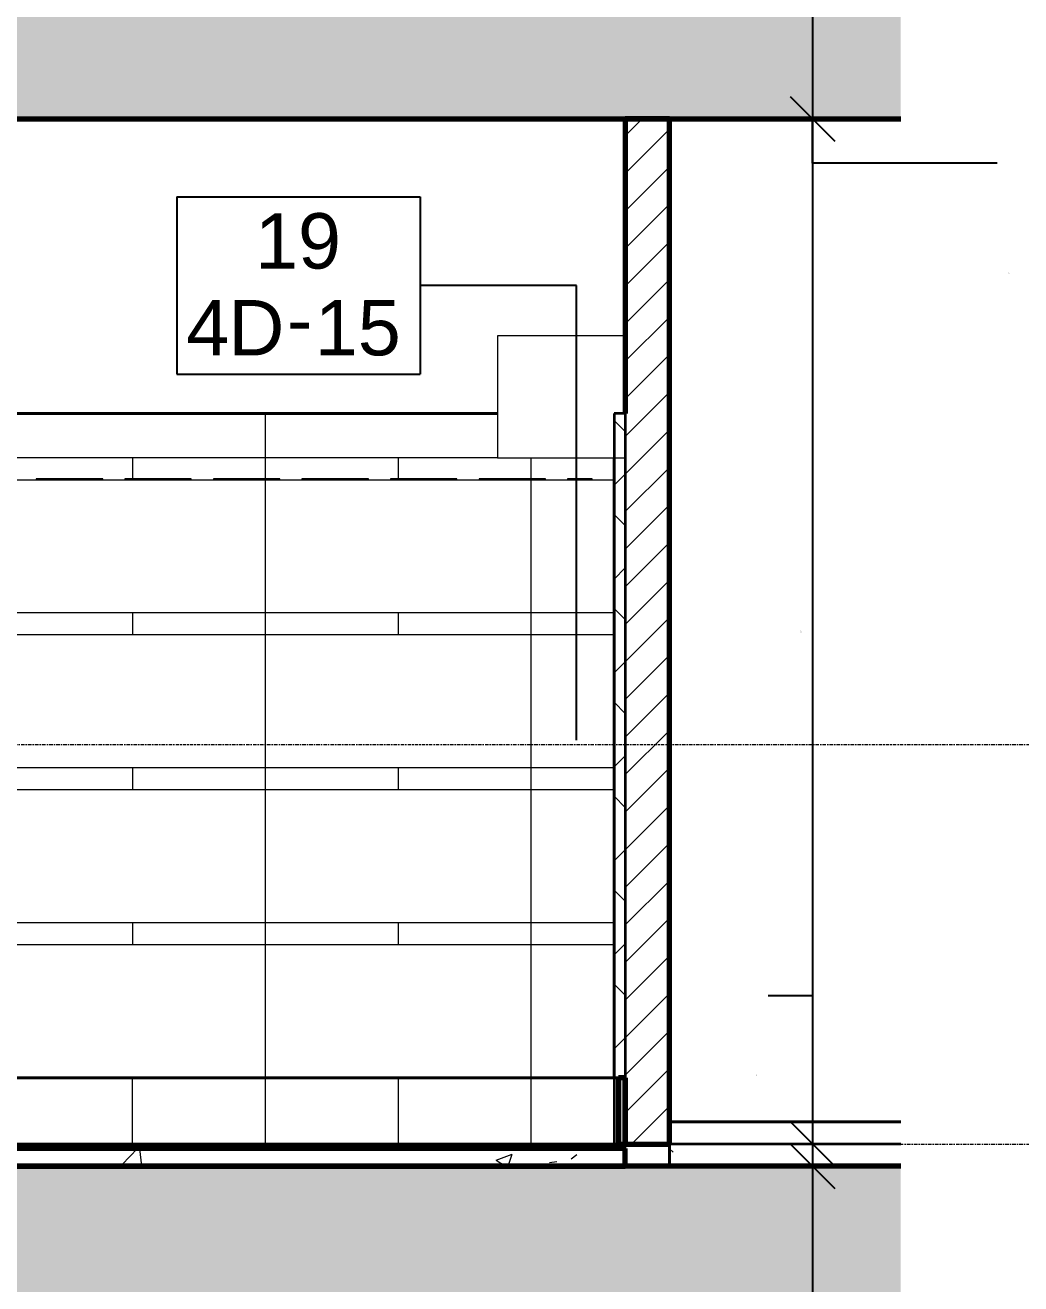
# Model space of a CAD drawing. Header units: millimetres. Extents: x -153298 to 620751, y -313239 to 250031.
# Drawn here: x 136383 to 140879, y -304908 to -299223 of the extents above; entities that cross this region are included whole.
import ezdxf

# ---------------------------------------------------------------- set-up
doc = ezdxf.new("R2010")
doc.units = ezdxf.units.MM
doc.linetypes.add('Centre', pattern=[31.75, 6.35, -4.7625, 15.875, -4.7625])
for name, color, linetype, lineweight in [('A-ANNO-DIMS', 7, 'Continuous', 9), ('A-DETL', 7, 'Continuous', 70), ('A-DETL-GENF', 7, 'Continuous', 35), ('A-DOOR', 7, 'Continuous', 9), ('A-DOOR-E', 7, 'Continuous', 25), ('A-DOOR-IDEN', 7, 'Continuous', 25), ('A-FLOR-FNSH', 7, 'Continuous', 70), ('A-FLOR-LEVL', 7, 'Continuous', 35), ('A-FLOR-PATT', 7, 'Continuous', 70), ('A-GLAZ-CURT', 7, 'Continuous', 9), ('A-WALL', 7, 'Continuous', 35), ('A-WALL-FNSH', 7, 'Continuous', 35), ('A-WALL-PATT', 7, 'Continuous', 35), ('I-WALL-E', 7, 'Continuous', 35), ('WALL-E', 7, 'Continuous', 35)]:
    doc.layers.add(name, color=color, linetype=linetype, lineweight=lineweight)
doc.styles.add('Arial_1', font='arial.ttf', dxfattribs={"height": 250})
doc.styles.add('Arial_2', font='arial.ttf', dxfattribs={"height": 3})
doc.dimstyles.new('DPA-DIM-3_0_T-T', dxfattribs={"dimscale": 304.8, "dimtxt": 306.07782, "dimasz": 0.656168, "dimexe": 0.656168, "dimexo": 0.0625, "dimgap": 0.164042, "dimtad": 1, "dimdec": 0, "dimzin": 0, "dimdsep": 46, "dimtxsty": 'Arial_2', "dimblk1": 'OBLIQUE', "dimblk2": 'OBLIQUE', "dimsah": 1, "dimcen": 0.09, "dimdle": 0.656168, "dimclrd": 7, "dimclre": 7, "dimclrt": 7, "dimadec": 8, "dimazin": 0, "dimtfac": 1, "dimtdec": 4, "dimtix": 1, "dimtmove": 0, "dimatfit": 3, "dimfxl": 1.312336, "dimfxlon": 1, "dimtvp": 1, "dimtolj": 1, "dimtzin": 0, "dimarcsym": 2})
doc.dimstyles.new('DPA-DIM-3_0_T-T_1', dxfattribs={"dimscale": 304.8, "dimtxt": 306.07782, "dimasz": 0.656168, "dimexe": 0.656168, "dimexo": 0.0625, "dimgap": 0.164042, "dimtad": 1, "dimdec": 0, "dimzin": 0, "dimdsep": 46, "dimtxsty": 'Arial_2', "dimblk1": 'OBLIQUE', "dimblk2": 'OBLIQUE', "dimsah": 1, "dimcen": 0.09, "dimdle": 0.656168, "dimclrd": 7, "dimclre": 7, "dimclrt": 7, "dimadec": 8, "dimazin": 0, "dimtfac": 1, "dimtdec": 4, "dimtix": 1, "dimtmove": 1, "dimatfit": 3, "dimfxl": 1.312336, "dimfxlon": 1, "dimtvp": 1, "dimtolj": 1, "dimtzin": 0, "dimarcsym": 2})
pattern_1 = [(50, (108217.3, -305821.75), (728.737, -63.756), [76.2, -838.2]), (355, (108217.3, -305821.75), (-140.972, 764.228), [60.96, -670.56]), (100.451, (108278, -305827.1), (587.77, 700.467), [64.76, -712.36]), (46.184, (108217.3, -305618.55), (1084.316, -168.17), [114.3, -1257.3]), (96.636, (108307.7, -305632.6), (949.61, 989.71), [97.14, -1068.54]), (351.184, (108217.3, -305618.6), (949.62, 989.7), [91.44, -1005.84]), (21, (108318.9, -305669.35), (606.458, -409.061), [76.2, -838.2]), (326, (108318.9, -305669.35), (247.208, 736.753), [60.96, -670.56]), (71.451, (108369.44, -305703.44), (853.668, 327.685), [64.76, -712.36]), (37.5, (108217.3, -305821.75), (12.3547, 338.2201), [33.528, -628.904, 33.528, -647.192, -673.1]), (37.5, (108217.3, -305821.75), (12.3547, 338.2201), [-1343.152, 33.528, -639.572]), (7.5, (108217.3, -305821.75), (267.279, 400.722), [33.528, -354.584, 33.528, -613.664, -256.54]), (7.5, (108217.3, -305821.75), (267.279, 400.722), [-1035.304, 33.528, -223.012]), (327.5, (107990.73, -305821.75), (542.3633, -22.9153), [33.528, -220.472, 33.528, -758.952, -1051.56]), (327.5, (107990.73, -305821.75), (542.3633, -22.9153), [-1046.48, 33.528, -1018.032]), (317.5, (107889.13, -305821.75), (592.517, 101.707), [33.528, -296.672, 33.528, -492.76, -746.76]), (317.5, (107889.13, -305821.75), (592.517, 101.707), [-856.488, 33.528, -713.232])]

# ---------------------------------------------------------------- blocks, each defined once
blk = doc.blocks.new('M_Door-Overhead-Rolling - RS-16688686-2120-01 ENTRANCE 1 SECTION A')
at = {"layer": 'A-DOOR', "color": 7}
for p, q in [((-844733.6, 95820), (-844733.6, 95270)), ((-844157.4, 95820), (-844733.6, 95820)), ((-844157.4, 95270), (-844157.4, 95820)), ((-844733.6, 95270), (-844157.4, 95270))]:
    blk.add_line(p, q, dxfattribs=at)
blk = doc.blocks.new('DPA_CP_Metal Ceiling Panel - Vertical Panel with Gap-14211074-2120-01 ENTRANCE 1 SECTION A')
at = {"layer": 'A-GLAZ-CURT'}
blk.add_hatch(color=7, dxfattribs=at).paths.add_polyline_path([(-844307.38094, 95170), (-844307.38094, 95175), (-844417.38094, 95175), (-844417.38094, 95170)])
at = {"layer": 'A-GLAZ-CURT', "color": 7}
for p, q in [((-844307.38094, 95175), (-844417.38094, 95175)), ((-844417.38094, 95175), (-844417.38094, 95170)), ((-844417.38094, 95170), (-844307.38094, 95170)), ((-844307.38094, 95170), (-844307.38094, 95175))]:
    blk.add_line(p, q, dxfattribs=at)
blk = doc.blocks.new('DPA_CP_Metal Ceiling Panel - Vertical Panel with Gap-V193-2120-01 ENTRANCE 1 SECTION A')
at = {"layer": 'A-GLAZ-CURT'}
blk.add_hatch(color=7, dxfattribs=at).paths.add_polyline_path([(-846817.4, 95170), (-846517.4, 95170), (-846517.4, 95175), (-846817.4, 95175)])
at = {"layer": 'A-GLAZ-CURT', "color": 7}
for p, q in [((-846517.4, 95175), (-846817.4, 95175)), ((-846817.4, 95175), (-846817.4, 95170)), ((-846817.4, 95170), (-846517.4, 95170)), ((-846517.4, 95170), (-846517.4, 95175))]:
    blk.add_line(p, q, dxfattribs=at)
blk = doc.blocks.new('_Oblique')
at = {"color": 7, "linetype": 'ByBlock', "lineweight": -2}
blk.add_line((-0.5, -0.5), (0.5, 0.5), dxfattribs=at)
blk = doc.blocks.new('*D3759')
at = {"layer": 'A-ANNO-DIMS', "color": 7, "lineweight": -2, "transparency": 16777216}
for p, q in [((139939, -298246.8), (139939, -299846.8)), ((140319.9, -298446.8), (139739, -298446.8)), ((140319.9, -299646.8), (139739, -299646.8)), ((139939, -299846.8), (139939, -299646.8)), ((140772.1, -299846.8), (139939, -299846.8))]:
    blk.add_line(p, q, dxfattribs=at)
at = {"layer": 'DEFPOINTS', "color": 7, "transparency": 16777216}
for p in [(140339, -298446.8), (139939, -299646.8), (140339, -299646.8)]:
    blk.add_point(p, dxfattribs=at)
at = {"layer": 'A-ANNO-DIMS', "color": 7, "lineweight": -2, "transparency": 16777216, "xscale": 200, "yscale": 200, "zscale": 200}
for p, rotation in [((139939, -298446.8), 90), ((139939, -299646.8), 270)]:
    blk.add_blockref('_Oblique', p, dxfattribs=dict(at, rotation=rotation))
at = {"layer": 'A-ANNO-DIMS', "color": 7, "transparency": 16777216, "insert": (140824.5, -300348.5), "char_height": 3, "width": 1107.531, "attachment_point": 1, "rotation": 90, "line_spacing_factor": 0.941778, "style": 'Arial_2'}
blk.add_mtext('\\A1;1200', dxfattribs=at)
blk = doc.blocks.new('*D3760')
at = {"layer": 'A-ANNO-DIMS', "color": 7, "lineweight": -2, "transparency": 16777216}
for p, q in [((139939, -299446.8), (139939, -304476.8)), ((140319.9, -299646.8), (139739, -299646.8)), ((140319.9, -304276.8), (139739, -304276.8))]:
    blk.add_line(p, q, dxfattribs=at)
at = {"layer": 'DEFPOINTS', "color": 7, "transparency": 16777216}
for p in [(140339, -299646.8), (139939, -304276.8), (140339, -304276.8)]:
    blk.add_point(p, dxfattribs=at)
at = {"layer": 'A-ANNO-DIMS', "color": 7, "lineweight": -2, "transparency": 16777216, "xscale": 200, "yscale": 200, "zscale": 200}
for p, rotation in [((139939, -299646.8), 90), ((139939, -304276.8), 270)]:
    blk.add_blockref('_Oblique', p, dxfattribs=dict(at, rotation=rotation))
at = {"layer": 'A-ANNO-DIMS', "color": 7, "transparency": 16777216, "insert": (139887.4, -301961.8), "char_height": 3, "width": 1107.531, "attachment_point": 5, "rotation": 90, "style": 'Arial_2'}
blk.add_mtext('\\A1;4630', dxfattribs=at)
blk = doc.blocks.new('*D3761')
at = {"layer": 'A-ANNO-DIMS', "color": 7, "lineweight": -2, "transparency": 16777216}
for p, q in [((139739, -303606), (139939, -303606)), ((139939, -303606), (139939, -304276.8)), ((139939, -304076.8), (139939, -304576.8)), ((140319.9, -304276.8), (139739, -304276.8)), ((139558, -304376.8), (140139, -304376.8))]:
    blk.add_line(p, q, dxfattribs=at)
at = {"layer": 'DEFPOINTS', "color": 7, "transparency": 16777216}
for p in [(140339, -304276.8), (139539, -304376.8), (139939, -304376.8)]:
    blk.add_point(p, dxfattribs=at)
at = {"layer": 'A-ANNO-DIMS', "color": 7, "lineweight": -2, "transparency": 16777216, "xscale": 200, "yscale": 200, "zscale": 200}
for p, rotation in [((139939, -304276.8), 90), ((139939, -304376.8), 270)]:
    blk.add_blockref('_Oblique', p, dxfattribs=dict(at, rotation=rotation))
at = {"layer": 'A-ANNO-DIMS', "color": 7, "transparency": 16777216, "insert": (139683.8, -303969.3), "char_height": 3, "width": 830.648, "attachment_point": 1, "rotation": 90, "line_spacing_factor": 0.941778, "style": 'Arial_2'}
blk.add_mtext('\\A1;100', dxfattribs=at)
blk = doc.blocks.new('*D3762')
at = {"layer": 'A-ANNO-DIMS', "color": 7, "lineweight": -2, "transparency": 16777216}
for p, q in [((139939, -304176.8), (139939, -305776.8)), ((139558, -304376.8), (140139, -304376.8)), ((140319.9, -305576.8), (139739, -305576.8)), ((139939, -306180.7), (139939, -305576.8)), ((140215, -306180.7), (139939, -306180.7))]:
    blk.add_line(p, q, dxfattribs=at)
at = {"layer": 'DEFPOINTS', "color": 7, "transparency": 16777216}
for p in [(139539, -304376.8), (139939, -305576.8), (140339, -305576.8)]:
    blk.add_point(p, dxfattribs=at)
at = {"layer": 'A-ANNO-DIMS', "color": 7, "lineweight": -2, "transparency": 16777216, "xscale": 200, "yscale": 200, "zscale": 200}
for p, rotation in [((139939, -304376.8), 90), ((139939, -305576.8), 270)]:
    blk.add_blockref('_Oblique', p, dxfattribs=dict(at, rotation=rotation))
at = {"layer": 'A-ANNO-DIMS', "color": 7, "transparency": 16777216, "insert": (140267.4, -306682.5), "char_height": 3, "width": 1107.531, "attachment_point": 1, "rotation": 90, "line_spacing_factor": 0.941778, "style": 'Arial_2'}
blk.add_mtext('\\A1;1200', dxfattribs=at)
blk = doc.blocks.new('DPA_Door Tag - Standard-4918896-2120-01 ENTRANCE 1 SECTION A')
at = {"layer": 'A-DOOR-IDEN', "color": 7}
for p, q in [((-846183, 96447.8), (-846183, 95647.8)), ((-846183, 96447.8), (-845083, 96447.8)), ((-845083, 96447.8), (-845083, 95647.8)), ((-846183, 95647.8), (-845083, 95647.8))]:
    blk.add_line(p, q, dxfattribs=at)
at = {"layer": 'A-DOOR-IDEN', "color": 7, "lineweight": 9, "insert": (-845685.8, 96019.8), "char_height": 250, "width": 144.304, "attachment_point": 1, "style": 'Arial_1'}
blk.add_mtext('-', dxfattribs=at)

msp = doc.modelspace()

# ---------------------------------------------------------------- hatches: boundary and pattern name
at = {"layer": 'A-DETL-GENF', "lineweight": 9}
h = msp.add_hatch(dxfattribs=at)
h.set_pattern_fill('FP_1', style=0, pattern_type=2)
h.set_pattern_definition(pattern_1)
h.paths.add_polyline_path([(101565.4353, -307197.3524), (102467.8829, -307197.3524), (102467.8829, -305576.753), (103017.8806, -305576.753), (103017.8806, -305376.753), (112467.88, -305376.753), (112467.88, -307197.3524), (113867.88, -307197.3524), (113867.88, -305376.753), (122092.9315, -305376.753), (122092.9315, -306676.753), (123867.88, -306676.753), (123867.88, -307197.3524), (125267.88, -307197.3524), (125267.88, -305976.753), (130003.88, -305976.753), (130003.88, -305376.753), (134337.5502, -305376.753), (134337.5502, -305576.753), (140337.5298, -305576.753), (140337.5298, -304376.753), (130003.88, -304376.753), (130003.88, -304416.753), (129803.88, -304416.753), (129803.88, -305776.753), (124213.88, -305776.753), (124213.88, -304376.753), (113867.88, -304376.753), (113867.88, -298652.784), (119380.88, -301835.716), (119380.88, -302507.753), (119880.88, -302507.753), (119880.8933, -301835.7237), (114011.0238, -298446.753), (112467.88, -298446.753), (112467.88, -298307.753), (112558.3958, -298307.753), (112558.3958, -297707.753), (112058.3958, -297707.753), (112058.3958, -298307.753), (112158.3958, -298307.753), (112158.3958, -298446.753), (104188.1926, -298446.753), (104188.1926, -294036.753), (103988.1926, -294036.753), (103988.1926, -293996.753), (100313.1276, -293996.753), (100322.5695, -294083.8958), (99995.5431, -294083.8958), (100012.5695, -294241.0387), (99685.5431, -294241.0387), (99702.5695, -294398.1815), (99375.5431, -294398.1815), (99392.5695, -294555.3244), (99065.5431, -294555.3244), (99082.5695, -294712.4672), (98755.5431, -294712.4672), (98772.5695, -294869.6101), (98445.5431, -294869.6101), (98459.319, -294996.753), (98431.8802, -294996.753), (98431.8802, -295296.753), (99036.3182, -295296.753), (99036.3182, -295013.3142), (99966.8802, -294541.6008), (99966.8802, -294696.753), (100266.8802, -294696.753), (100266.8802, -294496.753), (103688.1926, -294496.753), (103688.1926, -298446.753), (80330.7286, -298446.753), (80330.7286, -299646.753), (101067.8829, -299646.753), (101067.8829, -304376.753), (80330.7286, -304376.753), (80330.7286, -305576.753), (101067.8829, -305576.753), (101067.8829, -307197.3524)])
h.paths.add_polyline_path([(112467.88, -304376.753), (102467.8829, -304376.753), (102467.8829, -299646.753), (112467.88, -299646.753), (112467.88, -304301.2027)])
h.paths.add_polyline_path([(132836.6797, -299646.753), (140337.5298, -299646.753), (140337.5298, -298446.753), (122478.88, -298446.753), (116617.88, -295053.5424), (116617.88, -293996.753), (116117.88, -293996.753), (116117.88, -295341.8187), (123553.6755, -299646.753), (130961.4671, -299646.753)])
at = {"layer": 'A-FLOR-PATT', "lineweight": 9}
h = msp.add_hatch(dxfattribs=at)
h.set_pattern_fill('FP_1', style=0, pattern_type=2)
h.set_pattern_definition(pattern_1)
h.paths.add_polyline_path([(136587.1047, -304296.753), (139092.88, -304296.753), (139092.88, -304276.753), (130003.88, -304276.753), (130003.88, -304296.753), (132836.6797, -304296.753)])
h = msp.add_hatch(dxfattribs=at)
h.set_pattern_fill('FP_1', style=0, pattern_type=2)
h.set_pattern_definition(pattern_1)
h.paths.add_polyline_path([(136587.1047, -304296.753), (139092.88, -304296.753), (139092.88, -304276.753), (130003.88, -304276.753), (130003.88, -304296.753), (132836.6797, -304296.753)])
h = msp.add_hatch(dxfattribs=at)
h.set_pattern_fill('FP_1', style=0, pattern_type=2)
h.set_pattern_definition(pattern_1)
h.paths.add_polyline_path([(136587.1047, -304376.753), (139092.88, -304376.753), (139092.88, -304296.753), (130003.88, -304296.753), (130003.88, -304376.753), (134337.5502, -304376.753)])
h = msp.add_hatch(dxfattribs=at)
h.set_pattern_fill('FP_1', style=0, pattern_type=2)
h.set_pattern_definition(pattern_1)
h.paths.add_polyline_path([(136587.1047, -304376.753), (139092.88, -304376.753), (139092.88, -304296.753), (130003.88, -304296.753), (130003.88, -304376.753), (134337.5502, -304376.753)])
h = msp.add_hatch(dxfattribs=at)
h.set_pattern_fill('FP_1', style=0, pattern_type=2)
h.set_pattern_definition(pattern_1)
h.paths.add_polyline_path([(140337.5298, -304376.753), (140337.5298, -304276.753), (139292.88, -304276.753), (139292.88, -304376.753)])
h = msp.add_hatch(dxfattribs=at)
h.set_pattern_fill('FP_1', style=0, pattern_type=2)
h.set_pattern_definition(pattern_1)
h.paths.add_polyline_path([(140337.5298, -304376.753), (140337.5298, -304276.753), (139292.88, -304276.753), (139292.88, -304376.753)])
at = {"layer": 'A-WALL-PATT', "lineweight": 9}
h = msp.add_hatch(dxfattribs=at)
h.set_pattern_fill('FP_2', style=0, pattern_type=2)
h.set_pattern_definition([(45, (108217.3, -305821.75), (-84.8528, 84.8528), [])])
h.paths.add_polyline_path([(139292.88, -304276.753), (139292.88, -299646.753), (139092.88, -299646.753), (139092.88, -304276.753)])
h = msp.add_hatch(dxfattribs=at)
h.set_pattern_fill('FP_6', style=0, pattern_type=2)
h.set_pattern_definition([(0, (132667.9, -304076.8), (0, 1400), []), (0, (132667.9, -303976.8), (0, 1400), []), (0, (132667.9, -303376.8), (0, 1400), []), (0, (132667.9, -303276.8), (0, 1400), []), (90, (132667.9, -304676.8), (-1200, 7e-14), []), (90, (133267.9, -304076.8), (-1200, 700), [100, -600])])
h.paths.add_polyline_path([(139042.88, -303976.753), (139042.88, -301176.753), (138516.68, -301176.753), (138516.68, -300976.753), (133622.88, -300976.753), (133622.88, -303976.753), (136587.1047, -303976.753)])
h.paths.add_polyline_path([(138516.68, -301276.753), (138432.8729, -301276.753), (138432.8729, -301271.753), (138732.8729, -301271.753), (138732.8729, -301276.753)])
h.paths.add_polyline_path([(133632.8729, -301276.753), (133632.8729, -301271.753), (133932.8729, -301271.753), (133932.8729, -301276.753), (133774.2859, -301276.753)])
h.paths.add_polyline_path([(134432.8729, -301276.753), (134432.8729, -301271.753), (134732.8729, -301271.753), (134732.8729, -301276.753), (134711.8922, -301276.753)])
h.paths.add_polyline_path([(138942.8729, -301276.753), (138832.8729, -301276.753), (138832.8729, -301271.753), (138942.8729, -301271.753)])
h.paths.add_polyline_path([(134032.8729, -301276.753), (134032.8729, -301271.753), (134332.8729, -301271.753), (134332.8729, -301276.753)])
h.paths.add_polyline_path([(134832.8729, -301276.753), (134832.8729, -301271.753), (135132.8729, -301271.753), (135132.8729, -301276.753)])
h.paths.add_polyline_path([(136832.8729, -301276.753), (136832.8729, -301271.753), (137132.8729, -301271.753), (137132.8729, -301276.753)])
h.paths.add_polyline_path([(136432.8729, -301276.753), (136432.8729, -301271.753), (136732.8729, -301271.753), (136732.8729, -301276.753), (136587.1047, -301276.753)])
h.paths.add_polyline_path([(136032.8729, -301276.753), (136032.8729, -301271.753), (136332.8729, -301271.753), (136332.8729, -301276.753)])
h.paths.add_polyline_path([(135632.8729, -301276.753), (135632.8729, -301271.753), (135932.8729, -301271.753), (135932.8729, -301276.753)])
h.paths.add_polyline_path([(137532.8729, -301276.753), (137232.8729, -301276.753), (137232.8729, -301271.753), (137532.8729, -301271.753)])
h.paths.add_polyline_path([(135232.8729, -301276.753), (135232.8729, -301271.753), (135532.8729, -301271.753), (135532.8729, -301276.753)])
h.paths.add_polyline_path([(137932.8729, -301276.753), (137632.8729, -301276.753), (137632.8729, -301271.753), (137932.8729, -301271.753)])
h.paths.add_polyline_path([(138032.8729, -301276.753), (138032.8729, -301271.753), (138332.8729, -301271.753), (138332.8729, -301276.753)])
h = msp.add_hatch(dxfattribs=at)
h.set_pattern_fill('FP_7', style=0, pattern_type=2)
h.set_pattern_definition([(45, (108217.3, -305821.75), (-212.132, 212.132), []), (135, (108217.3, -305821.75), (-212.132, -212.132), [])])
h.paths.add_polyline_path([(139092.88, -303976.753), (139092.88, -300976.753), (139042.88, -300976.753), (139042.88, -303976.753)])
h = msp.add_hatch(dxfattribs=at)
h.set_pattern_fill('FP_11', style=0, pattern_type=2)
h.set_pattern_definition([(90, (132667.9, -304276.75), (-600, 4e-14), [])])
h.paths.add_polyline_path([(136587.1047, -304276.753), (139042.88, -304276.753), (139042.88, -303976.753), (133572.88, -303976.753), (133572.88, -304276.753)])
h = msp.add_hatch(dxfattribs=at)
h.set_pattern_fill('FP_12', style=0, pattern_type=2)
h.set_pattern_definition([(0, (108217.3, -305821.75), (812.8, 203.2), [33.528, -576.072, 33.528, -576.072, -3251.2]), (0, (108217.3, -305821.75), (812.8, 203.2), [-1219.2, 33.528, -1185.672, 33.528, -576.072, -1422.4]), (0, (108217.3, -305821.75), (812.8, 203.2), [-3048, 33.528, -372.872, 33.528, -982.472]), (120, (108522.1, -305720.15), (-582.3764, 602.3054), [33.528, -576.072, 33.528, -3827.272]), (120, (108522.1, -305720.15), (-582.3764, 602.3054), [-643.128, -576.072, 33.528, -1185.672, -2032]), (120, (108522.1, -305720.15), (-582.3764, 602.3054), [-2438.4, 33.528, -576.072, 33.528, -1388.872]), (120, (108522.1, -305720.15), (-582.3764, 602.3054), [-3081.528, -372.872, 33.528, -982.472]), (240, (108623.7, -305313.75), (-230.4236, -805.5054), [33.528, -576.072, 33.528, -3827.272]), (240, (108623.7, -305313.75), (-230.4236, -805.5054), [-643.128, -576.072, 33.528, -1185.672, -2032]), (240, (108623.7, -305313.75), (-230.4236, -805.5054), [-2438.4, 33.528, -576.072, 33.528, -1388.872]), (240, (108623.7, -305313.75), (-230.4236, -805.5054), [-3081.528, -372.872, 33.528, -982.472])])
h.paths.add_polyline_path([(139092.88, -304276.753), (139092.88, -303976.753), (139062.88, -303976.753), (139062.88, -304276.753)])

# ---------------------------------------------------------------- linework, layer by layer
at = {"layer": 'A-DETL', "color": 7}
for p, q in [((123553.6755, -299646.753), (140337.5298, -299646.753)), ((140337.5298, -304376.753), (130003.88, -304376.753))]:
    msp.add_line(p, q, dxfattribs=at)
at = {"layer": 'A-DOOR-IDEN', "color": 7}
for p, q in [((138873.48, -300398.9554), (138167.2973, -300398.9554)), ((138873.48, -302451.753), (138873.48, -300398.9554))]:
    msp.add_line(p, q, dxfattribs=at)
at = {"layer": 'A-FLOR-FNSH', "color": 7, "lineweight": 35}
for p, q in [((139092.88, -304276.753), (130003.88, -304276.753)), ((139092.88, -304296.753), (139092.88, -304276.753)), ((140337.5298, -304276.753), (139292.88, -304276.753)), ((139292.88, -304276.753), (139292.88, -304376.753)), ((139292.88, -304376.753), (140337.5298, -304376.753))]:
    msp.add_line(p, q, dxfattribs=at)
at = {"layer": 'A-FLOR-FNSH', "color": 7}
for p, q in [((139092.88, -304296.753), (130003.88, -304296.753)), ((139092.88, -304376.753), (139092.88, -304296.753)), ((130003.88, -304376.753), (139092.88, -304376.753))]:
    msp.add_line(p, q, dxfattribs=at)
at = {"layer": 'A-FLOR-LEVL', "color": 7, "linetype": 'Centre', "lineweight": 9}
for p, q in [((80346.0738, -302471.753), (144086.7932, -302471.753)), ((80346.0738, -304276.753), (144086.7932, -304276.753))]:
    msp.add_line(p, q, dxfattribs=at)
at = {"layer": 'A-WALL', "color": 7, "lineweight": 70}
for p, q in [((139092.88, -299646.753), (139092.88, -300976.753)), ((139292.88, -299646.753), (139092.88, -299646.753)), ((139292.88, -304276.753), (139292.88, -299646.753)), ((139092.88, -303976.753), (139062.88, -303976.753)), ((139062.88, -303976.753), (139062.88, -304276.753)), ((139092.88, -303976.753), (139092.88, -304276.753)), ((139092.88, -304276.753), (139092.88, -303976.753)), ((139062.88, -304276.753), (139092.88, -304276.753)), ((139092.88, -304276.753), (139292.88, -304276.753))]:
    msp.add_line(p, q, dxfattribs=at)
at = {"layer": 'A-WALL', "color": 7, "lineweight": 9}
for p, q in [((139092.88, -300976.753), (139092.88, -303976.753)), ((139092.88, -303976.753), (139092.88, -300976.753))]:
    msp.add_line(p, q, dxfattribs=at)
at = {"layer": 'A-WALL-FNSH', "color": 7}
for p, q in [((139042.88, -300976.753), (139042.88, -303976.753)), ((139092.88, -300976.753), (139042.88, -300976.753)), ((139042.88, -303976.753), (139092.88, -303976.753)), ((139042.88, -303976.753), (139042.88, -304276.753)), ((139062.88, -303976.753), (139042.88, -303976.753)), ((139042.88, -304276.753), (139062.88, -304276.753))]:
    msp.add_line(p, q, dxfattribs=at)
at = {"layer": 'I-WALL-E', "color": 7}
for p, q in [((139042.88, -303976.753), (133572.88, -303976.753)), ((133622.88, -303976.753), (139092.88, -303976.753)), ((139092.88, -303976.753), (139092.88, -304276.753)), ((133572.88, -304276.753), (139042.88, -304276.753)), ((139092.88, -304276.753), (133622.88, -304276.753))]:
    msp.add_line(p, q, dxfattribs=at)
at = {"layer": 'WALL-E', "color": 7}
for p, q in [((139092.88, -299646.753), (133822.88, -299646.753)), ((133822.88, -299646.753), (139092.88, -299646.753)), ((139092.88, -300976.753), (139092.88, -299646.753)), ((139092.88, -299646.753), (139092.88, -304276.753)), ((138516.68, -300976.753), (133622.88, -300976.753)), ((133622.88, -300976.753), (138516.68, -300976.753)), ((139042.88, -303976.753), (139042.88, -301176.753)), ((139042.88, -301176.753), (139042.88, -303976.753)), ((133622.88, -303976.753), (139042.88, -303976.753)), ((139042.88, -303976.753), (133622.88, -303976.753)), ((139092.88, -304276.753), (139092.88, -303976.753)), ((140337.5298, -304176.753), (139292.88, -304176.753)), ((139292.88, -304176.753), (139292.88, -304376.753)), ((139292.88, -304376.753), (139292.88, -304176.753)), ((139292.88, -304176.753), (140337.5298, -304176.753)), ((133822.88, -304276.753), (139092.88, -304276.753)), ((139092.88, -304276.753), (133822.88, -304276.753)), ((135842.88, -304276.753), (139292.88, -304276.753)), ((139292.88, -304276.753), (135842.88, -304276.753)), ((140337.5298, -304376.753), (135842.88, -304376.753)), ((135842.88, -304376.753), (140337.5298, -304376.753)), ((139292.88, -304376.753), (140337.5298, -304376.753)), ((140337.5298, -304376.753), (139292.88, -304376.753))]:
    msp.add_line(p, q, dxfattribs=at)

# ---------------------------------------------------------------- block references
at = {"layer": 'A-DOOR-E', "color": 7, "lineweight": 9}
msp.add_blockref('M_Door-Overhead-Rolling - RS-16688686-2120-01 ENTRANCE 1 SECTION A', (983250.2539, -396446.753), dxfattribs=at)
at = {"layer": 'A-DOOR-IDEN', "color": 7, "lineweight": 9}
msp.add_blockref('DPA_Door Tag - Standard-4918896-2120-01 ENTRANCE 1 SECTION A', (983250.2539, -396446.753), dxfattribs=at)
at = {"layer": 'A-GLAZ-CURT', "color": 7}
for name, p in [('DPA_CP_Metal Ceiling Panel - Vertical Panel with Gap-V193-2120-01 ENTRANCE 1 SECTION A', (983250.2539, -396446.753)), ('DPA_CP_Metal Ceiling Panel - Vertical Panel with Gap-V193-2120-01 ENTRANCE 1 SECTION A', (983650.2539, -396446.753)), ('DPA_CP_Metal Ceiling Panel - Vertical Panel with Gap-V193-2120-01 ENTRANCE 1 SECTION A', (984050.2539, -396446.753)), ('DPA_CP_Metal Ceiling Panel - Vertical Panel with Gap-V193-2120-01 ENTRANCE 1 SECTION A', (984450.2539, -396446.753)), ('DPA_CP_Metal Ceiling Panel - Vertical Panel with Gap-V193-2120-01 ENTRANCE 1 SECTION A', (984850.2539, -396446.753)), ('DPA_CP_Metal Ceiling Panel - Vertical Panel with Gap-V193-2120-01 ENTRANCE 1 SECTION A', (985250.2539, -396446.753)), ('DPA_CP_Metal Ceiling Panel - Vertical Panel with Gap-14211074-2120-01 ENTRANCE 1 SECTION A', (983250.2539, -396446.753))]:
    msp.add_blockref(name, p, dxfattribs=at)

# ---------------------------------------------------------------- texts
at = {"layer": 'A-DOOR-IDEN', "color": 7, "lineweight": 9, "char_height": 250, "attachment_point": 1, "style": 'Arial_1'}
for s, insert, width in [('19', (137420.8259, -300072.4313), 464.97875), ('4', (137110.5885, -300464.577), 232.489375), ('D', (137301.0575, -300464.577), 304.64125), ('15', (137690.861, -300464.577), 464.97875)]:
    msp.add_mtext(s, dxfattribs=dict(at, insert=insert, width=width))

# ---------------------------------------------------------------- dimensions: what is measured, and where the dimension line sits
at = {"layer": 'A-ANNO-DIMS', "color": 7}
for base, p1, p2, override, picture, middle in [((139938.9713, -299646.753), (140338.9713, -298446.753), (140338.9713, -299646.753), {"dimpost": '<>', "dimclrd": 7, "dimclre": 7, "dimclrt": 7, "dimfxl": 1200}, '*D3759', (140826.4542, -299699.1444)), ((139938.9713, -304376.753), (140338.9713, -304276.753), (139538.9713, -304376.753), {"dimpost": '<>', "dimclrd": 7, "dimclre": 7, "dimclrt": 7, "dimfxl": 806.225775}, '*D3761', (139699.5024, -303606.0089)), ((139938.9713, -305576.753), (139538.9713, -304376.753), (140338.9713, -305576.753), {"dimpost": '<>', "dimclrd": 7, "dimclre": 7, "dimclrt": 7, "dimfxl": 1442.22051}, '*D3762', (140269.3524, -306180.715))]:
    dim = msp.add_linear_dim(base=base, p1=p1, p2=p2, angle=90, dimstyle='DPA-DIM-3_0_T-T_1', override=override, dxfattribs=at)
    dim.commit()
    dim.dimension.update_dxf_attribs({"geometry": picture, "text_midpoint": middle, "dimtype": 160, "text_rotation": 90})
dim = msp.add_linear_dim(base=(139938.9713, -304276.753), p1=(140338.9713, -299646.753), p2=(140338.9713, -304276.753), angle=90, dimstyle='DPA-DIM-3_0_T-T', override={"dimpost": '<>', "dimclrd": 7, "dimclre": 7, "dimclrt": 7, "dimfxl": 4630}, dxfattribs=at)
dim.commit()
dim.dimension.update_dxf_attribs({"geometry": '*D3760', "text_midpoint": (139887.4385, -301961.753)})

doc.saveas('drawing.dxf')
